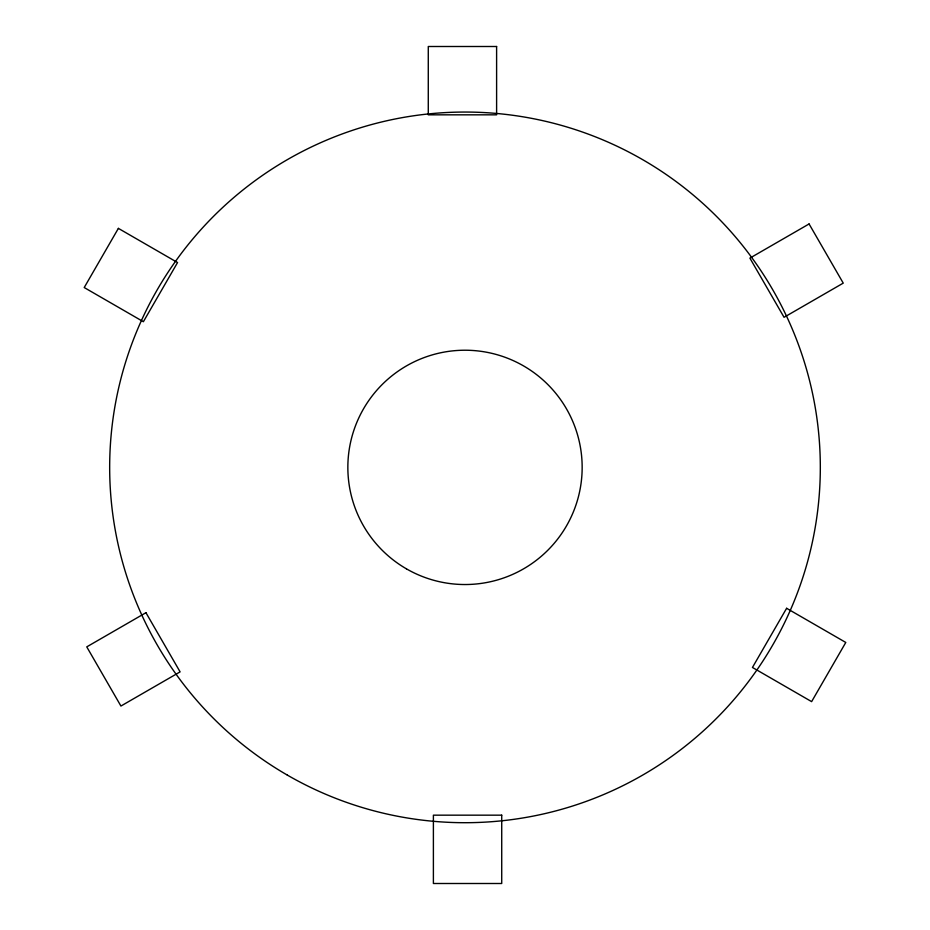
<?xml version="1.0" encoding="UTF-8"?>
<svg xmlns="http://www.w3.org/2000/svg" width="930" height="930" viewBox="0 0 930 930"><rect width="100%" height="100%" fill="white"/><g stroke="black" fill="none" stroke-linecap="round" stroke-linejoin="round"><path stroke-width="1.4" d="M118.377 228.373L84.212 287.544L143.383 321.71L177.549 262.539L118.377 228.373M786.617 608.29L752.451 667.461L811.623 701.627L845.788 642.456L786.617 608.29M809.077 223.956L749.894 258.122L784.06 317.293L843.243 283.127L809.077 223.956M145.94 612.707L86.757 646.873L120.923 706.044L180.106 671.879L145.94 612.707M496.608 46.5L428.277 46.5L428.277 114.832L496.608 114.832L496.608 46.5M501.723 815.168L433.392 815.168L433.392 883.5L501.723 883.5L501.723 815.168M287.335 775.097A355.318 355.318 0 0 0 820.318 467.372A355.318 355.318 0 0 0 287.335 159.658A355.318 355.318 0 0 0 287.335 775.097M406.422 568.835A117.157 117.157 0 0 0 582.157 467.372A117.157 117.157 0 0 0 406.422 365.92A117.157 117.157 0 0 0 406.422 568.835"/></g></svg>
